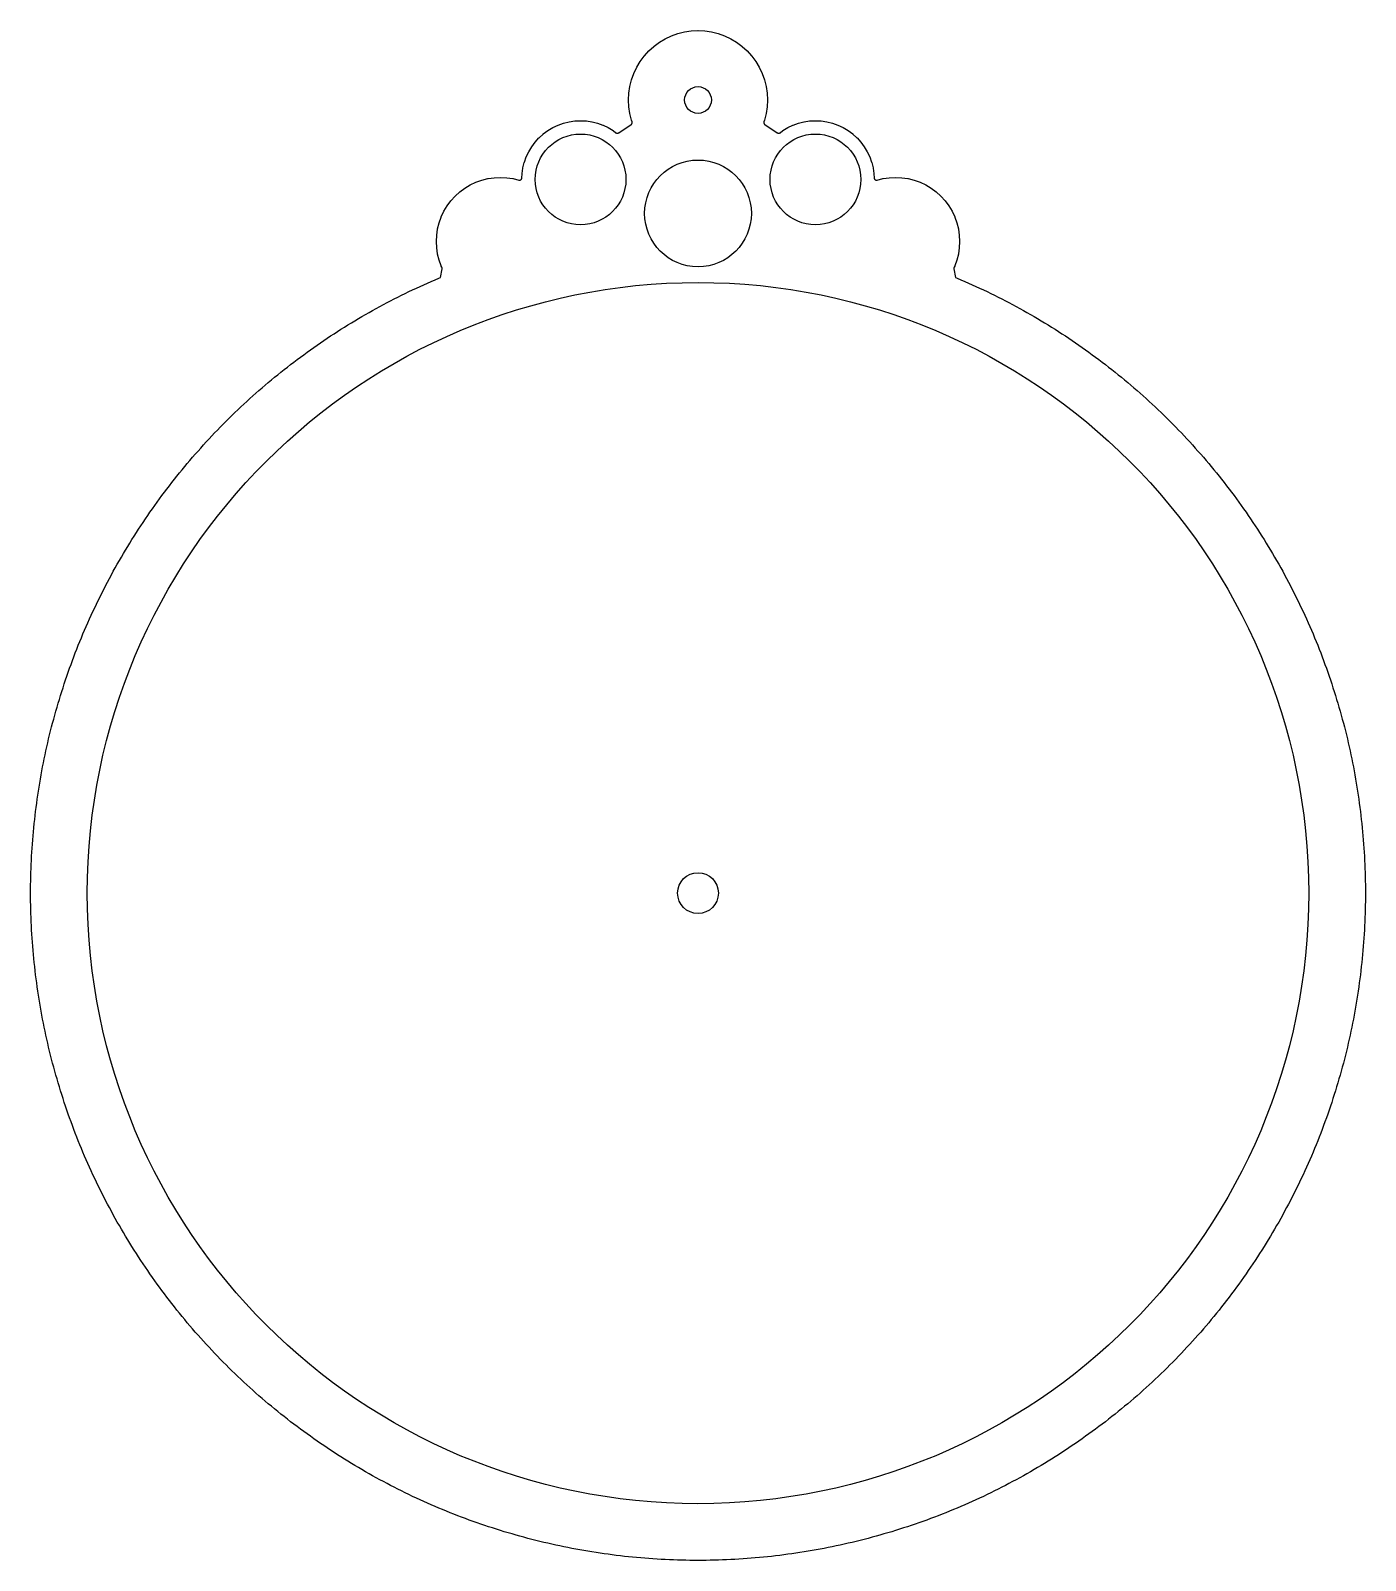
# Model space of a CAD drawing. Header units: millimetres. Extents: x -85 to 85, y -85 to 110.
import ezdxf

# ---------------------------------------------------------------- set-up
doc = ezdxf.new("R2010")
doc.units = ezdxf.units.MM
for name, color, linetype in [('CUT_INNER', 6, 'Continuous'), ('CUT_OUTER', 1, 'Continuous'), ('GUIDE', 3, 'Continuous')]:
    doc.layers.add(name, color=color, linetype=linetype)

msp = doc.modelspace()

# ---------------------------------------------------------------- linework, layer by layer
at = {"layer": 'CUT_INNER'}
for centre, radius in [((0, 101.0238), 1.7), ((-14.96, 90.9088), 5.78), ((14.96, 90.9088), 5.78), ((0, 86.5738), 6.8), ((0, 0), 2.6)]:
    msp.add_circle(centre, radius, dxfattribs=at)
at = {"layer": 'CUT_OUTER'}
msp.add_lwpolyline([(84.9984, -0.5216), (84.9936, -1.0431), (84.9856, -1.5646), (84.9744, -2.086), (84.96, -2.6074), (84.9424, -3.1286), (84.9216, -3.6498), (84.8976, -4.1708), (84.8704, -4.6916), (84.84, -5.2123), (84.8065, -5.7327), (84.7697, -6.253), (84.7297, -6.773), (84.6866, -7.2928), (84.6402, -7.8123), (84.5907, -8.3315), (84.538, -8.8503), (84.4821, -9.3689), (84.423, -9.8871), (84.3608, -10.4049), (84.2953, -10.9223), (84.2267, -11.4394), (84.1549, -11.956), (84.08, -12.4721), (84.0019, -12.9878), (83.9206, -13.5029), (83.8362, -14.0176), (83.7486, -14.5318), (83.6579, -15.0454), (83.564, -15.5584), (83.4669, -16.0708), (83.3667, -16.5827), (83.2634, -17.0939), (83.157, -17.6045), (83.0474, -18.1144), (82.9347, -18.6236), (82.8188, -19.1321), (82.6999, -19.6399), (82.5778, -20.147), (82.4527, -20.6533), (82.3244, -21.1588), (82.193, -21.6636), (82.0585, -22.1675), (81.921, -22.6706), (81.7803, -23.1728), (81.6366, -23.6742), (81.4898, -24.1746), (81.3399, -24.6742), (81.187, -25.1728), (81.031, -25.6705), (80.872, -26.1672), (80.7099, -26.6629), (80.5448, -27.1577), (80.3766, -27.6514), (80.2054, -28.144), (80.0312, -28.6356), (79.854, -29.1262), (79.6738, -29.6156), (79.4906, -30.1039), (79.3044, -30.5911), (79.1152, -31.0771), (78.923, -31.562), (78.7279, -32.0456), (78.5298, -32.5281), (78.3287, -33.0093), (78.1247, -33.4893), (77.9177, -33.9681), (77.7078, -34.4455), (77.495, -34.9217), (77.2793, -35.3965), (77.0606, -35.87), (76.8391, -36.3422), (76.6147, -36.813), (76.3873, -37.2824), (76.1571, -37.7504), (75.9241, -38.217), (75.6881, -38.6821), (75.4494, -39.1458), (75.2078, -39.608), (74.9633, -40.0687), (74.716, -40.5279), (74.466, -40.9856), (74.2131, -41.4418), (73.9574, -41.8963), (73.6989, -42.3494), (73.4377, -42.8008), (73.1737, -43.2506), (72.9069, -43.6987), (72.6374, -44.1453), (72.3652, -44.5901), (72.0902, -45.0333), (71.8126, -45.4748), (71.5322, -45.9146), (71.2491, -46.3526), (70.9633, -46.7889), (70.6749, -47.2235), (70.3838, -47.6562), (70.0901, -48.0872), (69.7937, -48.5164), (69.4947, -48.9437), (69.1931, -49.3692), (68.8889, -49.7928), (68.582, -50.2146), (68.2726, -50.6344), (67.9607, -51.0524), (67.6461, -51.4684), (67.3291, -51.8825), (67.0094, -52.2947), (66.6873, -52.7049), (66.3627, -53.1131), (66.0355, -53.5193), (65.7059, -53.9234), (65.3738, -54.3256), (65.0392, -54.7257), (64.7022, -55.1237), (64.3628, -55.5197), (64.0209, -55.9136), (63.6766, -56.3053), (63.3299, -56.695), (62.9808, -57.0825), (62.6294, -57.4679), (62.2756, -57.8511), (61.9195, -58.2321), (61.561, -58.6109), (61.2002, -58.9876), (60.8371, -59.362), (60.4717, -59.7342), (60.1041, -60.1041), (59.7342, -60.4717), (59.362, -60.8371), (58.9876, -61.2002), (58.6109, -61.561), (58.2321, -61.9195), (57.8511, -62.2756), (57.4679, -62.6294), (57.0825, -62.9808), (56.695, -63.3299), (56.3053, -63.6766), (55.9136, -64.0209), (55.5197, -64.3628), (55.1237, -64.7022), (54.7257, -65.0392), (54.3256, -65.3738), (53.9234, -65.7059), (53.5193, -66.0355), (53.1131, -66.3627), (52.7049, -66.6873), (52.2947, -67.0094), (51.8825, -67.3291), (51.4684, -67.6461), (51.0524, -67.9607), (50.6344, -68.2726), (50.2146, -68.582), (49.7928, -68.8889), (49.3692, -69.1931), (48.9437, -69.4947), (48.5164, -69.7937), (48.0872, -70.0901), (47.6562, -70.3838), (47.2235, -70.6749), (46.7889, -70.9633), (46.3526, -71.2491), (45.9146, -71.5322), (45.4748, -71.8126), (45.0333, -72.0902), (44.5901, -72.3652), (44.1453, -72.6374), (43.6987, -72.9069), (43.2506, -73.1737), (42.8008, -73.4377), (42.3494, -73.6989), (41.8963, -73.9574), (41.4418, -74.2131), (40.9856, -74.466), (40.5279, -74.716), (40.0687, -74.9633), (39.608, -75.2078), (39.1458, -75.4494), (38.6821, -75.6881), (38.217, -75.9241), (37.7504, -76.1571), (37.2824, -76.3873), (36.813, -76.6147), (36.3422, -76.8391), (35.87, -77.0606), (35.3965, -77.2793), (34.9217, -77.495), (34.4455, -77.7078), (33.9681, -77.9177), (33.4893, -78.1247), (33.0093, -78.3287), (32.5281, -78.5298), (32.0456, -78.7279), (31.562, -78.923), (31.0771, -79.1152), (30.5911, -79.3044), (30.1039, -79.4906), (29.6156, -79.6738), (29.1262, -79.854), (28.6356, -80.0312), (28.144, -80.2054), (27.6514, -80.3766), (27.1577, -80.5448), (26.6629, -80.7099), (26.1672, -80.872), (25.6705, -81.031), (25.1728, -81.187), (24.6742, -81.3399), (24.1746, -81.4898), (23.6742, -81.6366), (23.1728, -81.7803), (22.6706, -81.921), (22.1675, -82.0585), (21.6636, -82.193), (21.1588, -82.3244), (20.6533, -82.4527), (20.147, -82.5778), (19.6399, -82.6999), (19.1321, -82.8188), (18.6236, -82.9347), (18.1144, -83.0474), (17.6045, -83.157), (17.0939, -83.2634), (16.5827, -83.3667), (16.0708, -83.4669), (15.5584, -83.564), (15.0454, -83.6579), (14.5318, -83.7486), (14.0176, -83.8362), (13.5029, -83.9206), (12.9878, -84.0019), (12.4721, -84.08), (11.956, -84.1549), (11.4394, -84.2267), (10.9223, -84.2953), (10.4049, -84.3608), (9.8871, -84.423), (9.3689, -84.4821), (8.8503, -84.538), (8.3315, -84.5907), (7.8123, -84.6402), (7.2928, -84.6866), (6.773, -84.7297), (6.253, -84.7697), (5.7327, -84.8065), (5.2123, -84.84), (4.6916, -84.8704), (4.1708, -84.8976), (3.6498, -84.9216), (3.1286, -84.9424), (2.6074, -84.96), (2.086, -84.9744), (1.5646, -84.9856), (1.0431, -84.9936), (0.5216, -84.9984), (0, -85), (-0.5216, -84.9984), (-1.0431, -84.9936), (-1.5646, -84.9856), (-2.086, -84.9744), (-2.6074, -84.96), (-3.1286, -84.9424), (-3.6498, -84.9216), (-4.1708, -84.8976), (-4.6916, -84.8704), (-5.2123, -84.84), (-5.7327, -84.8065), (-6.253, -84.7697), (-6.773, -84.7297), (-7.2928, -84.6866), (-7.8123, -84.6402), (-8.3315, -84.5907), (-8.8503, -84.538), (-9.3689, -84.4821), (-9.8871, -84.423), (-10.4049, -84.3608), (-10.9223, -84.2953), (-11.4394, -84.2267), (-11.956, -84.1549), (-12.4721, -84.08), (-12.9878, -84.0019), (-13.5029, -83.9206), (-14.0176, -83.8362), (-14.5318, -83.7486), (-15.0454, -83.6579), (-15.5584, -83.564), (-16.0708, -83.4669), (-16.5827, -83.3667), (-17.0939, -83.2634), (-17.6045, -83.157), (-18.1144, -83.0474), (-18.6236, -82.9347), (-19.1321, -82.8188), (-19.6399, -82.6999), (-20.147, -82.5778), (-20.6533, -82.4527), (-21.1588, -82.3244), (-21.6636, -82.193), (-22.1675, -82.0585), (-22.6706, -81.921), (-23.1728, -81.7803), (-23.6742, -81.6366), (-24.1746, -81.4898), (-24.6742, -81.3399), (-25.1728, -81.187), (-25.6705, -81.031), (-26.1672, -80.872), (-26.6629, -80.7099), (-27.1577, -80.5448), (-27.6514, -80.3766), (-28.144, -80.2054), (-28.6356, -80.0312), (-29.1262, -79.854), (-29.6156, -79.6738), (-30.1039, -79.4906), (-30.5911, -79.3044), (-31.0771, -79.1152), (-31.562, -78.923), (-32.0456, -78.7279), (-32.5281, -78.5298), (-33.0093, -78.3287), (-33.4893, -78.1247), (-33.9681, -77.9177), (-34.4455, -77.7078), (-34.9217, -77.495), (-35.3965, -77.2793), (-35.87, -77.0606), (-36.3422, -76.8391), (-36.813, -76.6147), (-37.2824, -76.3873), (-37.7504, -76.1571), (-38.217, -75.9241), (-38.6821, -75.6881), (-39.1458, -75.4494), (-39.608, -75.2078), (-40.0687, -74.9633), (-40.5279, -74.716), (-40.9856, -74.466), (-41.4418, -74.2131), (-41.8963, -73.9574), (-42.3494, -73.6989), (-42.8008, -73.4377), (-43.2506, -73.1737), (-43.6987, -72.9069), (-44.1453, -72.6374), (-44.5901, -72.3652), (-45.0333, -72.0902), (-45.4748, -71.8126), (-45.9146, -71.5322), (-46.3526, -71.2491), (-46.7889, -70.9633), (-47.2235, -70.6749), (-47.6562, -70.3838), (-48.0872, -70.0901), (-48.5164, -69.7937), (-48.9437, -69.4947), (-49.3692, -69.1931), (-49.7928, -68.8889), (-50.2146, -68.582), (-50.6344, -68.2726), (-51.0524, -67.9607), (-51.4684, -67.6461), (-51.8825, -67.3291), (-52.2947, -67.0094), (-52.7049, -66.6873), (-53.1131, -66.3627), (-53.5193, -66.0355), (-53.9234, -65.7059), (-54.3256, -65.3738), (-54.7257, -65.0392), (-55.1237, -64.7022), (-55.5197, -64.3628), (-55.9136, -64.0209), (-56.3053, -63.6766), (-56.695, -63.3299), (-57.0825, -62.9808), (-57.4679, -62.6294), (-57.8511, -62.2756), (-58.2321, -61.9195), (-58.6109, -61.561), (-58.9876, -61.2002), (-59.362, -60.8371), (-59.7342, -60.4717), (-60.1041, -60.1041), (-60.4717, -59.7342), (-60.8371, -59.362), (-61.2002, -58.9876), (-61.561, -58.6109), (-61.9195, -58.2321), (-62.2756, -57.8511), (-62.6294, -57.4679), (-62.9808, -57.0825), (-63.3299, -56.695), (-63.6766, -56.3053), (-64.0209, -55.9136), (-64.3628, -55.5197), (-64.7022, -55.1237), (-65.0392, -54.7257), (-65.3738, -54.3256), (-65.7059, -53.9234), (-66.0355, -53.5193), (-66.3627, -53.1131), (-66.6873, -52.7049), (-67.0094, -52.2947), (-67.3291, -51.8825), (-67.6461, -51.4684), (-67.9607, -51.0524), (-68.2726, -50.6344), (-68.582, -50.2146), (-68.8889, -49.7928), (-69.1931, -49.3692), (-69.4947, -48.9437), (-69.7937, -48.5164), (-70.0901, -48.0872), (-70.3838, -47.6562), (-70.6749, -47.2235), (-70.9633, -46.7889), (-71.2491, -46.3526), (-71.5322, -45.9146), (-71.8126, -45.4748), (-72.0902, -45.0333), (-72.3652, -44.5901), (-72.6374, -44.1453), (-72.9069, -43.6987), (-73.1737, -43.2506), (-73.4377, -42.8008), (-73.6989, -42.3494), (-73.9574, -41.8963), (-74.2131, -41.4418), (-74.466, -40.9856), (-74.716, -40.5279), (-74.9633, -40.0687), (-75.2078, -39.608), (-75.4494, -39.1458), (-75.6881, -38.6821), (-75.9241, -38.217), (-76.1571, -37.7504), (-76.3873, -37.2824), (-76.6147, -36.813), (-76.8391, -36.3422), (-77.0606, -35.87), (-77.2793, -35.3965), (-77.495, -34.9217), (-77.7078, -34.4455), (-77.9177, -33.9681), (-78.1247, -33.4893), (-78.3287, -33.0093), (-78.5298, -32.5281), (-78.7279, -32.0456), (-78.923, -31.562), (-79.1152, -31.0771), (-79.3044, -30.5911), (-79.4906, -30.1039), (-79.6738, -29.6156), (-79.854, -29.1262), (-80.0312, -28.6356), (-80.2054, -28.144), (-80.3766, -27.6514), (-80.5448, -27.1577), (-80.7099, -26.6629), (-80.872, -26.1672), (-81.031, -25.6705), (-81.187, -25.1728), (-81.3399, -24.6742), (-81.4898, -24.1746), (-81.6366, -23.6742), (-81.7803, -23.1728), (-81.921, -22.6706), (-82.0585, -22.1675), (-82.193, -21.6636), (-82.3244, -21.1588), (-82.4527, -20.6533), (-82.5778, -20.147), (-82.6999, -19.6399), (-82.8188, -19.1321), (-82.9347, -18.6236), (-83.0474, -18.1144), (-83.157, -17.6045), (-83.2634, -17.0939), (-83.3667, -16.5827), (-83.4669, -16.0708), (-83.564, -15.5584), (-83.6579, -15.0454), (-83.7486, -14.5318), (-83.8362, -14.0176), (-83.9206, -13.5029), (-84.0019, -12.9878), (-84.08, -12.4721), (-84.1549, -11.956), (-84.2267, -11.4394), (-84.2953, -10.9223), (-84.3608, -10.4049), (-84.423, -9.8871), (-84.4821, -9.3689), (-84.538, -8.8503), (-84.5907, -8.3315), (-84.6402, -7.8123), (-84.6866, -7.2928), (-84.7297, -6.773), (-84.7697, -6.253), (-84.8065, -5.7327), (-84.84, -5.2123), (-84.8704, -4.6916), (-84.8976, -4.1708), (-84.9216, -3.6498), (-84.9424, -3.1286), (-84.96, -2.6074), (-84.9744, -2.086), (-84.9856, -1.5646), (-84.9936, -1.0431), (-84.9984, -0.5216), (-85, 0), (-84.9984, 0.5216), (-84.9936, 1.0431), (-84.9856, 1.5646), (-84.9744, 2.086), (-84.96, 2.6074), (-84.9424, 3.1286), (-84.9216, 3.6498), (-84.8976, 4.1708), (-84.8704, 4.6916), (-84.84, 5.2123), (-84.8065, 5.7327), (-84.7697, 6.253), (-84.7297, 6.773), (-84.6866, 7.2928), (-84.6402, 7.8123), (-84.5907, 8.3315), (-84.538, 8.8503), (-84.4821, 9.3689), (-84.423, 9.8871), (-84.3608, 10.4049), (-84.2953, 10.9223), (-84.2267, 11.4394), (-84.1549, 11.956), (-84.08, 12.4721), (-84.0019, 12.9878), (-83.9206, 13.5029), (-83.8362, 14.0176), (-83.7486, 14.5318), (-83.6579, 15.0454), (-83.564, 15.5584), (-83.4669, 16.0708), (-83.3667, 16.5827), (-83.2634, 17.0939), (-83.157, 17.6045), (-83.0474, 18.1144), (-82.9347, 18.6236), (-82.8188, 19.1321), (-82.6999, 19.6399), (-82.5778, 20.147), (-82.4527, 20.6533), (-82.3244, 21.1588), (-82.193, 21.6636), (-82.0585, 22.1675), (-81.921, 22.6706), (-81.7803, 23.1728), (-81.6366, 23.6742), (-81.4898, 24.1746), (-81.3399, 24.6742), (-81.187, 25.1728), (-81.031, 25.6705), (-80.872, 26.1672), (-80.7099, 26.6629), (-80.5448, 27.1577), (-80.3766, 27.6514), (-80.2054, 28.144), (-80.0312, 28.6356), (-79.854, 29.1262), (-79.6738, 29.6156), (-79.4906, 30.1039), (-79.3044, 30.5911), (-79.1152, 31.0771), (-78.923, 31.562), (-78.7279, 32.0456), (-78.5298, 32.5281), (-78.3287, 33.0093), (-78.1247, 33.4893), (-77.9177, 33.9681), (-77.7078, 34.4455), (-77.495, 34.9217), (-77.2793, 35.3965), (-77.0606, 35.87), (-76.8391, 36.3422), (-76.6147, 36.813), (-76.3873, 37.2824), (-76.1571, 37.7504), (-75.9241, 38.217), (-75.6881, 38.6821), (-75.4494, 39.1458), (-75.2078, 39.608), (-74.9633, 40.0687), (-74.716, 40.5279), (-74.466, 40.9856), (-74.2131, 41.4418), (-73.9574, 41.8963), (-73.6989, 42.3494), (-73.4377, 42.8008), (-73.1737, 43.2506), (-72.9069, 43.6987), (-72.6374, 44.1453), (-72.3652, 44.5901), (-72.0902, 45.0333), (-71.8126, 45.4748), (-71.5322, 45.9146), (-71.2491, 46.3526), (-70.9633, 46.7889), (-70.6749, 47.2235), (-70.3838, 47.6562), (-70.0901, 48.0872), (-69.7937, 48.5164), (-69.4947, 48.9437), (-69.1931, 49.3692), (-68.8889, 49.7928), (-68.582, 50.2146), (-68.2726, 50.6344), (-67.9607, 51.0524), (-67.6461, 51.4684), (-67.3291, 51.8825), (-67.0094, 52.2947), (-66.6873, 52.7049), (-66.3627, 53.1131), (-66.0355, 53.5193), (-65.7059, 53.9234), (-65.3738, 54.3256), (-65.0392, 54.7257), (-64.7022, 55.1237), (-64.3628, 55.5197), (-64.0209, 55.9136), (-63.6766, 56.3053), (-63.3299, 56.695), (-62.9808, 57.0825), (-62.6294, 57.4679), (-62.2756, 57.8511), (-61.9195, 58.2321), (-61.561, 58.6109), (-61.2002, 58.9876), (-60.8371, 59.362), (-60.4717, 59.7342), (-60.1041, 60.1041), (-59.7342, 60.4717), (-59.362, 60.8371), (-58.9876, 61.2002), (-58.6109, 61.561), (-58.2321, 61.9195), (-57.8511, 62.2756), (-57.4679, 62.6294), (-57.0825, 62.9808), (-56.695, 63.3299), (-56.3053, 63.6766), (-55.9136, 64.0209), (-55.5197, 64.3628), (-55.1237, 64.7022), (-54.7257, 65.0392), (-54.3256, 65.3738), (-53.9234, 65.7059), (-53.5193, 66.0355), (-53.1131, 66.3627), (-52.7049, 66.6873), (-52.2947, 67.0094), (-51.8825, 67.3291), (-51.4684, 67.6461), (-51.0524, 67.9607), (-50.6344, 68.2726), (-50.2146, 68.582), (-49.7928, 68.8889), (-49.3692, 69.1931), (-48.9437, 69.4947), (-48.5164, 69.7937), (-48.0872, 70.0901), (-47.6562, 70.3838), (-47.2235, 70.6749), (-46.7889, 70.9633), (-46.3526, 71.2491), (-45.9146, 71.5322), (-45.4748, 71.8126), (-45.0333, 72.0902), (-44.5901, 72.3652), (-44.1453, 72.6374), (-43.6987, 72.9069), (-43.2506, 73.1737), (-42.8008, 73.4377), (-42.3494, 73.6989), (-41.8963, 73.9574), (-41.4418, 74.2131), (-40.9856, 74.466), (-40.5279, 74.716), (-40.0687, 74.9633), (-39.608, 75.2078), (-39.1458, 75.4494), (-38.6821, 75.6881), (-38.217, 75.9241), (-37.7504, 76.1571), (-37.2824, 76.3873), (-36.813, 76.6147), (-36.3422, 76.8391), (-35.87, 77.0606), (-35.3965, 77.2793), (-34.9217, 77.495), (-34.4455, 77.7078), (-33.9681, 77.9177), (-33.4893, 78.1247), (-33.0093, 78.3287), (-32.7799, 78.4246), (-32.5947, 79.5356), (-32.5912, 79.5657), (-32.5908, 79.596), (-32.5935, 79.6262), (-32.5992, 79.656), (-32.6079, 79.6851), (-32.6194, 79.7131), (-32.6957, 79.8744), (-32.7013, 79.888), (-32.9662, 80.6281), (-32.9704, 80.6422), (-33.1614, 81.4047), (-33.1643, 81.4191), (-33.2796, 82.1967), (-33.2811, 82.2113), (-33.3196, 82.9964), (-33.3196, 83.0111), (-33.2811, 83.7963), (-33.2796, 83.8109), (-33.1643, 84.5884), (-33.1614, 84.6029), (-32.9704, 85.3654), (-32.9662, 85.3794), (-32.7013, 86.1195), (-32.6957, 86.1331), (-32.3596, 86.8437), (-32.3527, 86.8567), (-31.9486, 87.5309), (-31.9404, 87.5432), (-31.4722, 88.1745), (-31.4628, 88.1859), (-30.9349, 88.7683), (-30.9245, 88.7787), (-30.3421, 89.3066), (-30.3307, 89.3159), (-29.6994, 89.7842), (-29.6871, 89.7924), (-29.0129, 90.1965), (-28.9999, 90.2034), (-28.2894, 90.5395), (-28.2758, 90.5451), (-27.5357, 90.8099), (-27.5216, 90.8142), (-26.7591, 91.0052), (-26.7447, 91.0081), (-25.9671, 91.1234), (-25.9525, 91.1249), (-25.1674, 91.1634), (-25.1526, 91.1634), (-24.3675, 91.1249), (-24.3529, 91.1234), (-23.5753, 91.0081), (-23.5609, 91.0052), (-22.8035, 90.8155), (-22.7747, 90.8097), (-22.7454, 90.8069), (-22.7159, 90.8069), (-22.6866, 90.8097), (-22.6578, 90.8155), (-22.6296, 90.824), (-22.6024, 90.8353), (-22.5764, 90.8492), (-22.5519, 90.8655), (-22.5292, 90.8842), (-22.5084, 90.905), (-22.4897, 90.9278), (-22.4733, 90.9523), (-22.4595, 90.9782), (-22.4482, 91.0054), (-22.4396, 91.0336), (-22.4339, 91.0625), (-22.431, 91.0918), (-22.4043, 91.6346), (-22.4029, 91.6492), (-22.2974, 92.3608), (-22.2945, 92.3752), (-22.1197, 93.073), (-22.1154, 93.0871), (-21.8731, 93.7643), (-21.8675, 93.7779), (-21.5599, 94.4282), (-21.553, 94.4412), (-21.1832, 95.0581), (-21.175, 95.0704), (-20.7465, 95.6481), (-20.7372, 95.6595), (-20.2541, 96.1925), (-20.2437, 96.2029), (-19.7107, 96.686), (-19.6993, 96.6953), (-19.1216, 97.1238), (-19.1093, 97.132), (-18.4924, 97.5018), (-18.4794, 97.5087), (-17.8291, 97.8163), (-17.8155, 97.8219), (-17.1383, 98.0642), (-17.1242, 98.0685), (-16.4264, 98.2433), (-16.412, 98.2461), (-15.7005, 98.3517), (-15.6858, 98.3531), (-14.9674, 98.3884), (-14.9526, 98.3884), (-14.2342, 98.3531), (-14.2195, 98.3517), (-13.508, 98.2461), (-13.4936, 98.2433), (-12.7958, 98.0685), (-12.7817, 98.0642), (-12.1045, 97.8219), (-12.0909, 97.8163), (-11.4406, 97.5087), (-11.4276, 97.5018), (-10.8107, 97.132), (-10.7984, 97.1238), (-10.4438, 96.8608), (-10.4184, 96.8439), (-10.3913, 96.8296), (-10.363, 96.8182), (-10.3337, 96.8097), (-10.3036, 96.8042), (-10.2732, 96.8018), (-10.2426, 96.8026), (-10.2123, 96.8064), (-10.1826, 96.8133), (-10.1537, 96.8232), (-10.1259, 96.836), (-10.0996, 96.8515), (-8.5047, 97.9059), (-8.4817, 97.9228), (-8.4604, 97.9417), (-8.441, 97.9626), (-8.4236, 97.9852), (-8.4085, 98.0093), (-8.3958, 98.0348), (-8.3855, 98.0614), (-8.3778, 98.0888), (-8.3727, 98.1169), (-8.3703, 98.1452), (-8.3706, 98.1737), (-8.3736, 98.2021), (-8.3793, 98.23), (-8.3876, 98.2573), (-8.4569, 98.4507), (-8.4611, 98.4648), (-8.6684, 99.292), (-8.6712, 99.3065), (-8.7964, 100.15), (-8.7978, 100.1647), (-8.8396, 101.0164), (-8.8396, 101.0311), (-8.7978, 101.8829), (-8.7964, 101.8975), (-8.6712, 102.7411), (-8.6684, 102.7555), (-8.4611, 103.5828), (-8.4569, 103.5968), (-8.1696, 104.3998), (-8.1639, 104.4134), (-7.7993, 105.1843), (-7.7924, 105.1973), (-7.354, 105.9287), (-7.3458, 105.9409), (-6.8378, 106.6259), (-6.8285, 106.6373), (-6.2558, 107.2692), (-6.2454, 107.2796), (-5.6135, 107.8523), (-5.6021, 107.8616), (-4.9172, 108.3696), (-4.9049, 108.3778), (-4.1735, 108.8162), (-4.1605, 108.8231), (-3.3896, 109.1877), (-3.376, 109.1934), (-2.5731, 109.4807), (-2.559, 109.4849), (-1.7317, 109.6921), (-1.7173, 109.695), (-0.8738, 109.8201), (-0.8591, 109.8216), (-0.0074, 109.8634), (0.0074, 109.8634), (0.8591, 109.8216), (0.8738, 109.8201), (1.7173, 109.695), (1.7317, 109.6921), (2.559, 109.4849), (2.5731, 109.4807), (3.376, 109.1934), (3.3896, 109.1877), (4.1605, 108.8231), (4.1735, 108.8162), (4.9049, 108.3778), (4.9172, 108.3696), (5.6021, 107.8616), (5.6135, 107.8523), (6.2454, 107.2796), (6.2558, 107.2692), (6.8285, 106.6373), (6.8378, 106.6259), (7.3458, 105.9409), (7.354, 105.9287), (7.7924, 105.1973), (7.7993, 105.1843), (8.1639, 104.4134), (8.1696, 104.3998), (8.4569, 103.5968), (8.4611, 103.5828), (8.6684, 102.7555), (8.6712, 102.7411), (8.7964, 101.8975), (8.7978, 101.8829), (8.8396, 101.0311), (8.8396, 101.0164), (8.7978, 100.1647), (8.7964, 100.15), (8.6712, 99.3065), (8.6684, 99.292), (8.4611, 98.4648), (8.4569, 98.4507), (8.3876, 98.2573), (8.3793, 98.23), (8.3736, 98.2021), (8.3706, 98.1737), (8.3703, 98.1452), (8.3727, 98.1169), (8.3778, 98.0888), (8.3855, 98.0614), (8.3958, 98.0348), (8.4085, 98.0093), (8.4236, 97.9852), (8.441, 97.9626), (8.4604, 97.9417), (8.4817, 97.9228), (8.5047, 97.9059), (10.0996, 96.8515), (10.1259, 96.836), (10.1537, 96.8232), (10.1826, 96.8133), (10.2123, 96.8064), (10.2426, 96.8026), (10.2732, 96.8018), (10.3036, 96.8042), (10.3337, 96.8097), (10.363, 96.8182), (10.3913, 96.8296), (10.4184, 96.8439), (10.4438, 96.8608), (10.7984, 97.1238), (10.8107, 97.132), (11.4276, 97.5018), (11.4406, 97.5087), (12.0909, 97.8163), (12.1045, 97.8219), (12.7817, 98.0642), (12.7958, 98.0685), (13.4936, 98.2433), (13.508, 98.2461), (14.2195, 98.3517), (14.2342, 98.3531), (14.9526, 98.3884), (14.9674, 98.3884), (15.6858, 98.3531), (15.7005, 98.3517), (16.412, 98.2461), (16.4264, 98.2433), (17.1242, 98.0685), (17.1383, 98.0642), (17.8155, 97.8219), (17.8291, 97.8163), (18.4794, 97.5087), (18.4924, 97.5018), (19.1093, 97.132), (19.1216, 97.1238), (19.6993, 96.6953), (19.7107, 96.686), (20.2437, 96.2029), (20.2541, 96.1925), (20.7372, 95.6595), (20.7465, 95.6481), (21.175, 95.0704), (21.1832, 95.0581), (21.553, 94.4412), (21.5599, 94.4282), (21.8675, 93.7779), (21.8731, 93.7643), (22.1154, 93.0871), (22.1197, 93.073), (22.2945, 92.3752), (22.2974, 92.3608), (22.4029, 91.6492), (22.4043, 91.6346), (22.431, 91.0918), (22.4339, 91.0625), (22.4396, 91.0336), (22.4482, 91.0054), (22.4595, 90.9782), (22.4733, 90.9523), (22.4897, 90.9278), (22.5084, 90.905), (22.5292, 90.8842), (22.5519, 90.8655), (22.5764, 90.8492), (22.6024, 90.8353), (22.6296, 90.824), (22.6578, 90.8155), (22.6866, 90.8097), (22.7159, 90.8069), (22.7454, 90.8069), (22.7747, 90.8097), (22.8035, 90.8155), (23.5609, 91.0052), (23.5753, 91.0081), (24.3529, 91.1234), (24.3675, 91.1249), (25.1526, 91.1634), (25.1674, 91.1634), (25.9525, 91.1249), (25.9671, 91.1234), (26.7447, 91.0081), (26.7591, 91.0052), (27.5216, 90.8142), (27.5357, 90.8099), (28.2758, 90.5451), (28.2894, 90.5395), (28.9999, 90.2034), (29.0129, 90.1965), (29.6871, 89.7924), (29.6994, 89.7842), (30.3307, 89.3159), (30.3421, 89.3066), (30.9245, 88.7787), (30.9349, 88.7683), (31.4628, 88.1859), (31.4722, 88.1745), (31.9404, 87.5432), (31.9486, 87.5309), (32.3527, 86.8567), (32.3596, 86.8437), (32.6957, 86.1331), (32.7013, 86.1195), (32.9662, 85.3794), (32.9704, 85.3654), (33.1614, 84.6029), (33.1643, 84.5884), (33.2796, 83.8109), (33.2811, 83.7963), (33.3196, 83.0111), (33.3196, 82.9964), (33.2811, 82.2113), (33.2796, 82.1967), (33.1643, 81.4191), (33.1614, 81.4047), (32.9704, 80.6422), (32.9662, 80.6281), (32.7013, 79.888), (32.6957, 79.8744), (32.6194, 79.7131), (32.6079, 79.6851), (32.5992, 79.656), (32.5935, 79.6262), (32.5908, 79.596), (32.5912, 79.5657), (32.5947, 79.5356), (32.7799, 78.4246), (33.0093, 78.3287), (33.4893, 78.1247), (33.9681, 77.9177), (34.4455, 77.7078), (34.9217, 77.495), (35.3965, 77.2793), (35.87, 77.0606), (36.3422, 76.8391), (36.813, 76.6147), (37.2824, 76.3873), (37.7504, 76.1571), (38.217, 75.9241), (38.6821, 75.6881), (39.1458, 75.4494), (39.608, 75.2078), (40.0687, 74.9633), (40.5279, 74.716), (40.9856, 74.466), (41.4418, 74.2131), (41.8963, 73.9574), (42.3494, 73.6989), (42.8008, 73.4377), (43.2506, 73.1737), (43.6987, 72.9069), (44.1453, 72.6374), (44.5901, 72.3652), (45.0333, 72.0902), (45.4748, 71.8126), (45.9146, 71.5322), (46.3526, 71.2491), (46.7889, 70.9633), (47.2235, 70.6749), (47.6562, 70.3838), (48.0872, 70.0901), (48.5164, 69.7937), (48.9437, 69.4947), (49.3692, 69.1931), (49.7928, 68.8889), (50.2146, 68.582), (50.6344, 68.2726), (51.0524, 67.9607), (51.4684, 67.6461), (51.8825, 67.3291), (52.2947, 67.0094), (52.7049, 66.6873), (53.1131, 66.3627), (53.5193, 66.0355), (53.9234, 65.7059), (54.3256, 65.3738), (54.7257, 65.0392), (55.1237, 64.7022), (55.5197, 64.3628), (55.9136, 64.0209), (56.3053, 63.6766), (56.695, 63.3299), (57.0825, 62.9808), (57.4679, 62.6294), (57.8511, 62.2756), (58.2321, 61.9195), (58.6109, 61.561), (58.9876, 61.2002), (59.362, 60.8371), (59.7342, 60.4717), (60.1041, 60.1041), (60.4717, 59.7342), (60.8371, 59.362), (61.2002, 58.9876), (61.561, 58.6109), (61.9195, 58.2321), (62.2756, 57.8511), (62.6294, 57.4679), (62.9808, 57.0825), (63.3299, 56.695), (63.6766, 56.3053), (64.0209, 55.9136), (64.3628, 55.5197), (64.7022, 55.1237), (65.0392, 54.7257), (65.3738, 54.3256), (65.7059, 53.9234), (66.0355, 53.5193), (66.3627, 53.1131), (66.6873, 52.7049), (67.0094, 52.2947), (67.3291, 51.8825), (67.6461, 51.4684), (67.9607, 51.0524), (68.2726, 50.6344), (68.582, 50.2146), (68.8889, 49.7928), (69.1931, 49.3692), (69.4947, 48.9437), (69.7937, 48.5164), (70.0901, 48.0872), (70.3838, 47.6562), (70.6749, 47.2235), (70.9633, 46.7889), (71.2491, 46.3526), (71.5322, 45.9146), (71.8126, 45.4748), (72.0902, 45.0333), (72.3652, 44.5901), (72.6374, 44.1453), (72.9069, 43.6987), (73.1737, 43.2506), (73.4377, 42.8008), (73.6989, 42.3494), (73.9574, 41.8963), (74.2131, 41.4418), (74.466, 40.9856), (74.716, 40.5279), (74.9633, 40.0687), (75.2078, 39.608), (75.4494, 39.1458), (75.6881, 38.6821), (75.9241, 38.217), (76.1571, 37.7504), (76.3873, 37.2824), (76.6147, 36.813), (76.8391, 36.3422), (77.0606, 35.87), (77.2793, 35.3965), (77.495, 34.9217), (77.7078, 34.4455), (77.9177, 33.9681), (78.1247, 33.4893), (78.3287, 33.0093), (78.5298, 32.5281), (78.7279, 32.0456), (78.923, 31.562), (79.1152, 31.0771), (79.3044, 30.5911), (79.4906, 30.1039), (79.6738, 29.6156), (79.854, 29.1262), (80.0312, 28.6356), (80.2054, 28.144), (80.3766, 27.6514), (80.5448, 27.1577), (80.7099, 26.6629), (80.872, 26.1672), (81.031, 25.6705), (81.187, 25.1728), (81.3399, 24.6742), (81.4898, 24.1746), (81.6366, 23.6742), (81.7803, 23.1728), (81.921, 22.6706), (82.0585, 22.1675), (82.193, 21.6636), (82.3244, 21.1588), (82.4527, 20.6533), (82.5778, 20.147), (82.6999, 19.6399), (82.8188, 19.1321), (82.9347, 18.6236), (83.0474, 18.1144), (83.157, 17.6045), (83.2634, 17.0939), (83.3667, 16.5827), (83.4669, 16.0708), (83.564, 15.5584), (83.6579, 15.0454), (83.7486, 14.5318), (83.8362, 14.0176), (83.9206, 13.5029), (84.0019, 12.9878), (84.08, 12.4721), (84.1549, 11.956), (84.2267, 11.4394), (84.2953, 10.9223), (84.3608, 10.4049), (84.423, 9.8871), (84.4821, 9.3689), (84.538, 8.8503), (84.5907, 8.3315), (84.6402, 7.8123), (84.6866, 7.2928), (84.7297, 6.773), (84.7697, 6.253), (84.8065, 5.7327), (84.84, 5.2123), (84.8704, 4.6916), (84.8976, 4.1708), (84.9216, 3.6498), (84.9424, 3.1286), (84.96, 2.6074), (84.9744, 2.086), (84.9856, 1.5646), (84.9936, 1.0431), (84.9984, 0.5216), (85, 0)], close=True, dxfattribs=at)
at = {"layer": 'GUIDE'}
msp.add_circle((0, 0), 77.775, dxfattribs=at)

doc.saveas('drawing.dxf')
